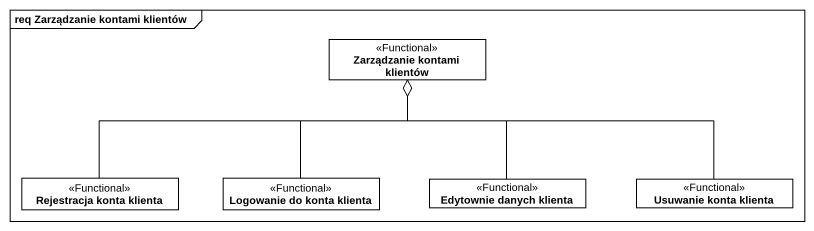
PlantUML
@startuml
mainframe req Zarządzanie kontami klientów
hide circle
hide empty members
class "Zarządzanie kontami klientów" as Zarządzanie_kontami_klientów <<Functional>>
class "Rejestracja konta klienta" as Rejestracja_konta_klienta <<Functional>>
class "Logowanie do konta klienta" as Logowanie_do_konta_klienta <<Functional>>
class "Edytownie danych klienta" as Edytownie_danych_klienta <<Functional>>
class "Usuwanie konta klienta" as Usuwanie_konta_klienta <<Functional>>
Rejestracja_konta_klienta -right-o Zarządzanie_kontami_klientów
Logowanie_do_konta_klienta -up-o Zarządzanie_kontami_klientów
Edytownie_danych_klienta -up-o Zarządzanie_kontami_klientów
Usuwanie_konta_klienta -left-o Zarządzanie_kontami_klientów
@enduml
